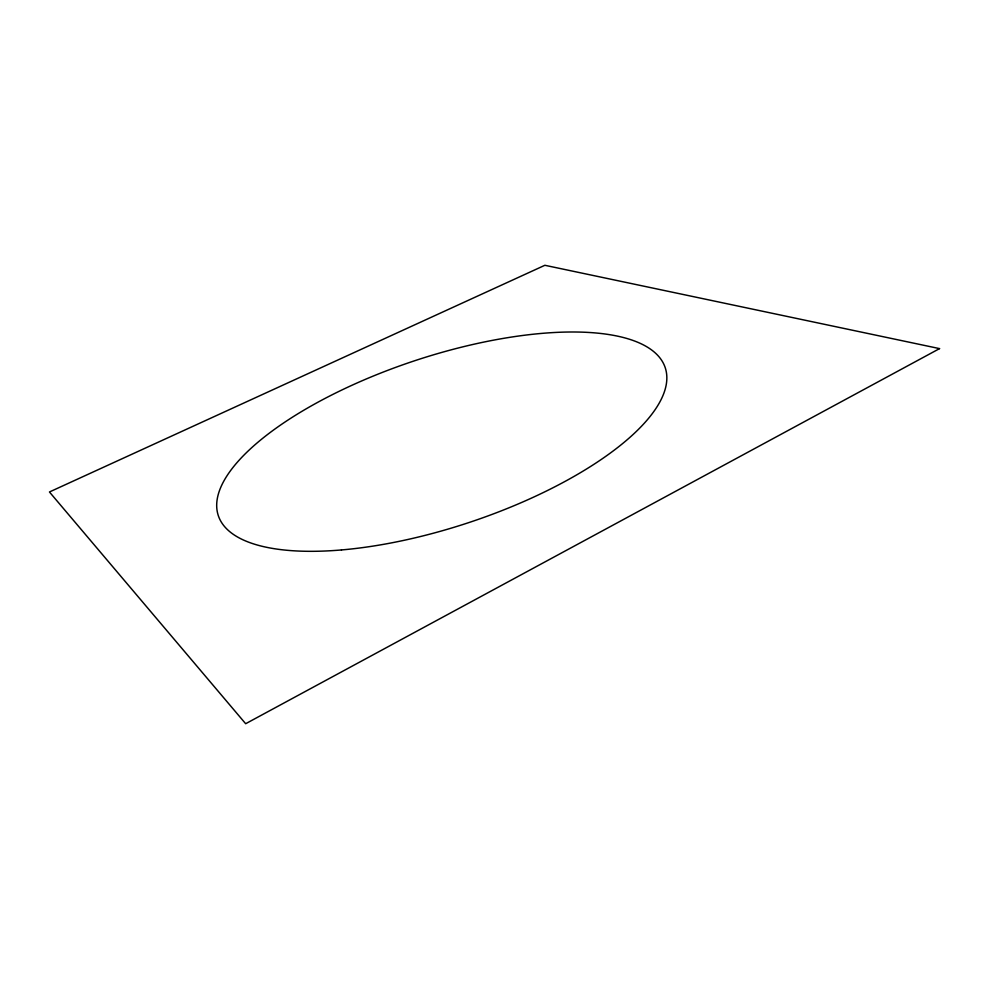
<?xml version="1.0" encoding="UTF-8"?>
<svg xmlns="http://www.w3.org/2000/svg" width="989" height="989" viewBox="0 0 989 989"><rect width="100%" height="100%" fill="white"/><g stroke="black" fill="none" stroke-linecap="round" stroke-linejoin="round"><path stroke-width="1.48" d="M939.55 348.61L245.668 723.713L49.45 491.978L544.865 265.287L939.55 348.61M341.465 549.946A235.37 85.326 -18.3 0 0 666.413 372.544A235.37 85.326 -18.3 0 0 317.432 402.486A235.37 85.326 -18.3 0 0 341.465 549.946"/></g></svg>
